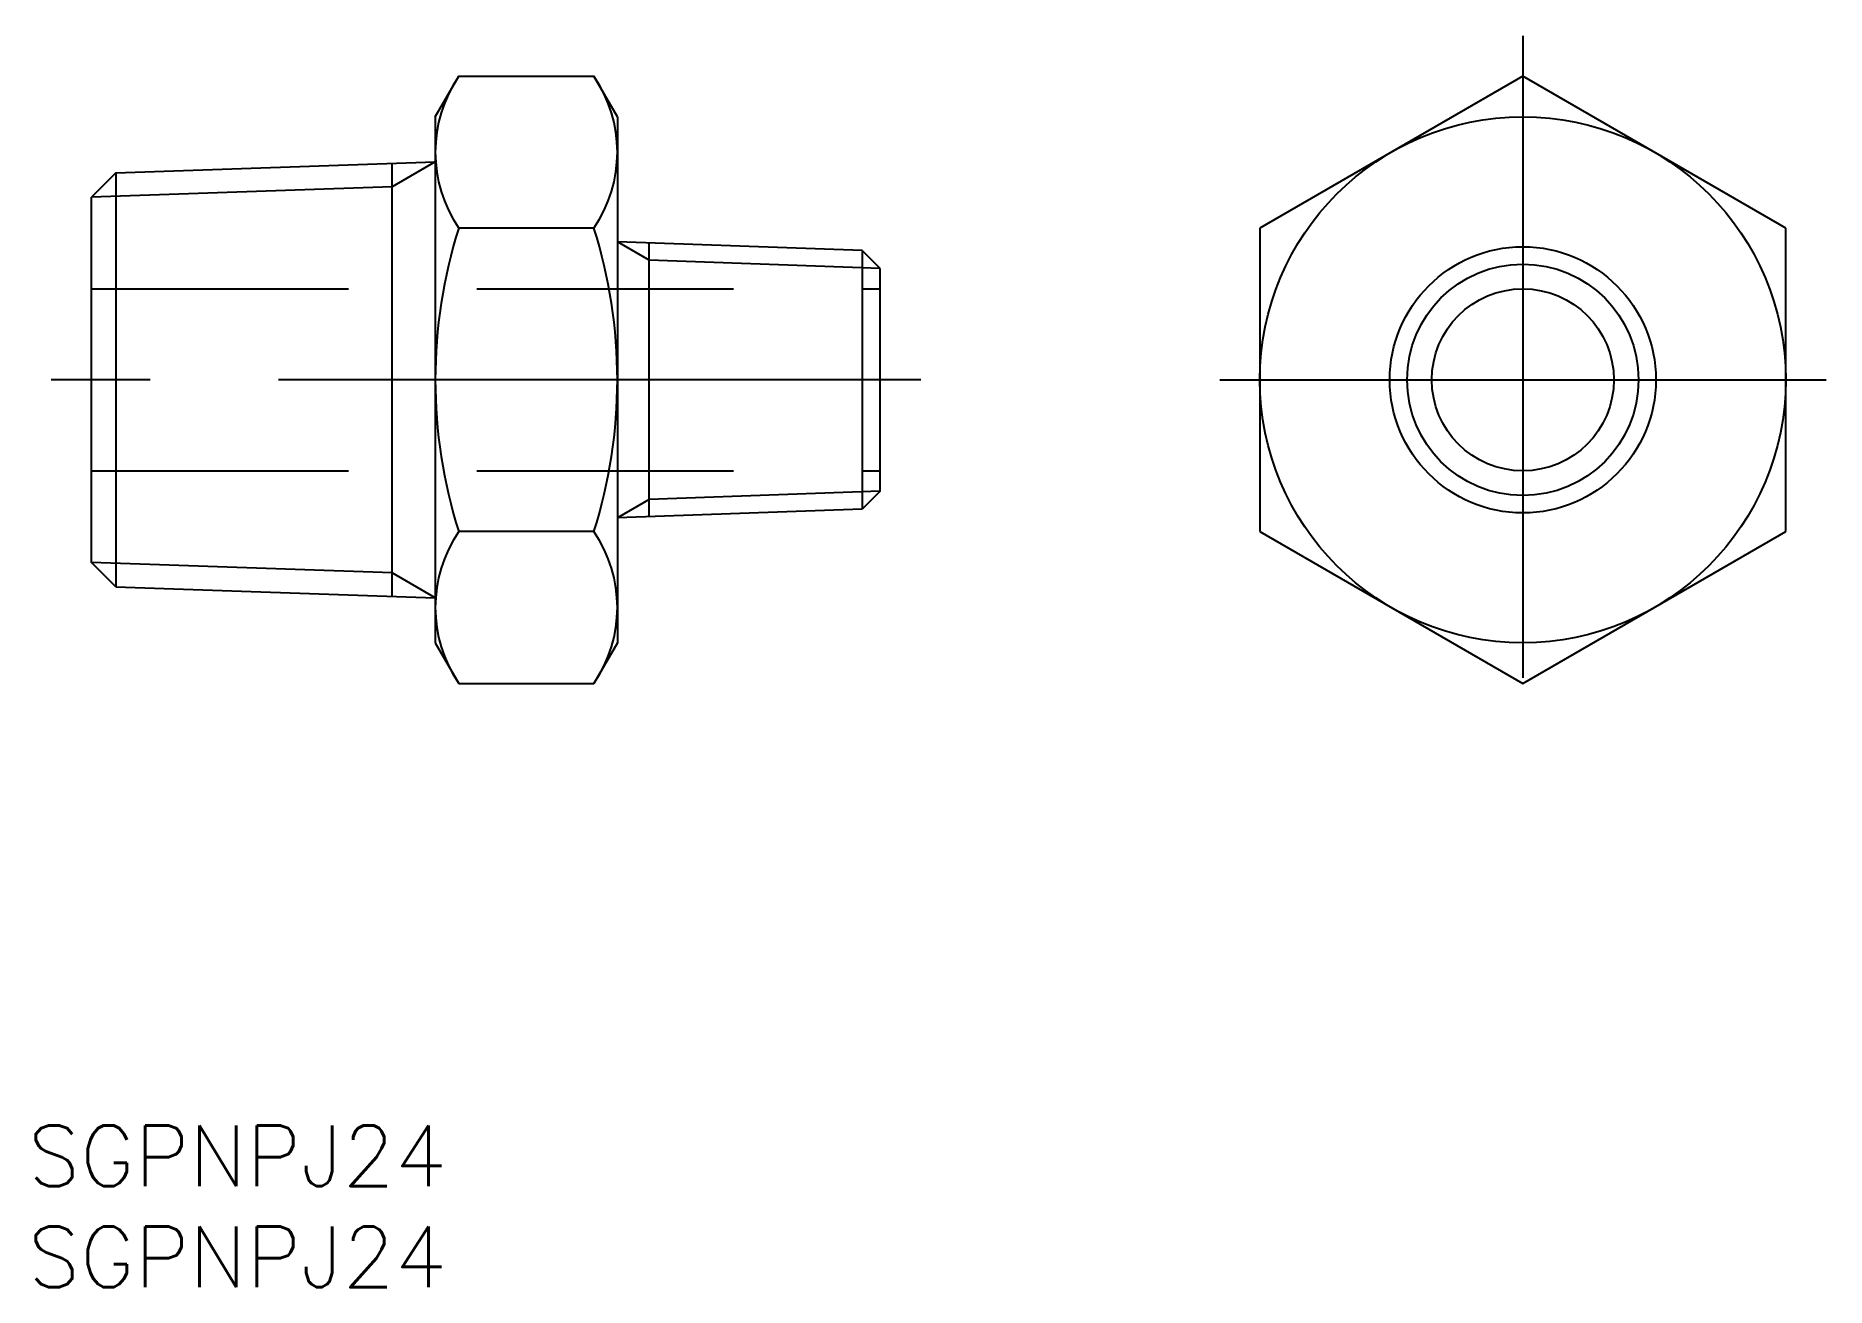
# Model space of a CAD drawing. Extents: x -73.5 to 15, y -44.9 to 17.
import ezdxf

# ---------------------------------------------------------------- set-up
doc = ezdxf.new("R2010")
doc.units = 0
doc.linetypes.add('CENTER', pattern=[50.8, 31.75, -6.35, 6.35, -6.35])
doc.linetypes.add('DASHED', pattern=[19.05, 12.7, -6.35])
doc.layers.get('0').update_dxf_attribs({"linetype": 'CONTINUOUS'})
doc.layers.add('CENTER', color=1, linetype='CENTER')
doc.styles.get("Standard").update_dxf_attribs({"font": 'txt.shx', "height": 3, "bigfont": 'bigfont.shx'})

msp = doc.modelspace()

# ---------------------------------------------------------------- linework, layer by layer
at = {"color": 7, "linetype": 'CONTINUOUS'}
for p, q in [((-53.773, 13), (-52.612, 15.011)), ((-52.612, 15.011), (-45.934, 15.011)), ((-44.773, 13), (-45.934, 15.011)), ((0, 15.011), (-13, 7.506)), ((13, 7.506), (0, 15.011)), ((-53.773, 13), (-53.773, -13)), ((-44.773, 13), (-44.773, -13)), ((-69.569, 10.235), (-53.773, 10.786)), ((-55.915, -10.711), (-55.915, 10.711)), ((-69.569, 10.235), (-70.773, 9.031)), ((-69.569, 10.235), (-69.569, -10.235)), ((-70.773, -9.031), (-70.773, 9.031)), ((-45.934, 7.506), (-52.612, 7.506)), ((-13, 7.506), (-13, -7.506)), ((13, -7.506), (13, 7.506)), ((-32.66, 6.4), (-44.773, 6.823)), ((-43.195, -6.767), (-43.195, 6.767)), ((-32.66, 6.4), (-32.66, -6.4)), ((-31.773, 5.513), (-32.66, 6.4)), ((-31.773, -5.513), (-31.773, 5.513)), ((-31.773, -5.513), (-32.66, -6.4)), ((-32.66, -6.4), (-44.773, -6.823)), ((-45.934, -7.506), (-52.612, -7.506)), ((-13, -7.506), (0, -15.011)), ((0, -15.011), (13, -7.506)), ((-69.569, -10.235), (-70.773, -9.031)), ((-69.569, -10.235), (-53.773, -10.786)), ((-53.773, -13), (-52.612, -15.011)), ((-44.773, -13), (-45.934, -15.011)), ((-52.612, -15.011), (-45.934, -15.011))]:
    msp.add_line(p, q, dxfattribs=at)
at = {"color": 3, "linetype": 'CONTINUOUS'}
for p, q in [((-53.773, 10.786), (-55.915, 9.549)), ((-55.915, 9.549), (-70.773, 9.031)), ((-43.195, 5.911), (-44.773, 6.823)), ((-31.773, 5.513), (-43.195, 5.911)), ((-43.195, -5.911), (-44.773, -6.823)), ((-31.773, -5.513), (-43.195, -5.911)), ((-55.915, -9.549), (-70.773, -9.031)), ((-53.773, -10.786), (-55.915, -9.549))]:
    msp.add_line(p, q, dxfattribs=at)
at = {"color": 3, "linetype": 'DASHED'}
for p, q in [((-70.773, 4.5), (-31.773, 4.5)), ((-70.773, -4.5), (-31.773, -4.5))]:
    msp.add_line(p, q, dxfattribs=at)
at = {"color": 7, "linetype": 'CONTINUOUS'}
for radius in [13, 6.579, 4.5]:
    msp.add_circle((0, 0), radius, dxfattribs=at)
at = {"color": 3, "linetype": 'CONTINUOUS'}
msp.add_circle((0, 0), 5.723, dxfattribs=at)
at = {"color": 7, "linetype": 'CONTINUOUS'}
for centre, radius, start, end in [((-47.128, 11.258), 6.645, 145.61575, 214.38425), ((-51.418, 11.258), 6.645, 325.61575, 34.38425), ((-28.934, 0), 24.839, 162.41205, 197.58795), ((-69.612, 0), 24.839, 342.41205, 17.58795), ((-47.128, -11.258), 6.645, 145.61575, 214.38425), ((-51.418, -11.258), 6.645, 325.61575, 34.38425)]:
    msp.add_arc(centre, radius, start, end, dxfattribs=at)
at = {"layer": 'CENTER', "color": 1, "linetype": 'CENTER'}
for p, q in [((0, 17.011), (0, -17.011)), ((-29.773, 0), (-72.773, 0)), ((-14.986, 0), (15, 0))]:
    msp.add_line(p, q, dxfattribs=at)

# ---------------------------------------------------------------- texts
at = {"color": 7, "linetype": 'CONTINUOUS'}
for p in [(-73.913, -39.866), (-73.913, -44.866)]:
    msp.add_text('SGPNPJ24', height=3, dxfattribs=at).set_placement(p)

doc.saveas('drawing.dxf')
